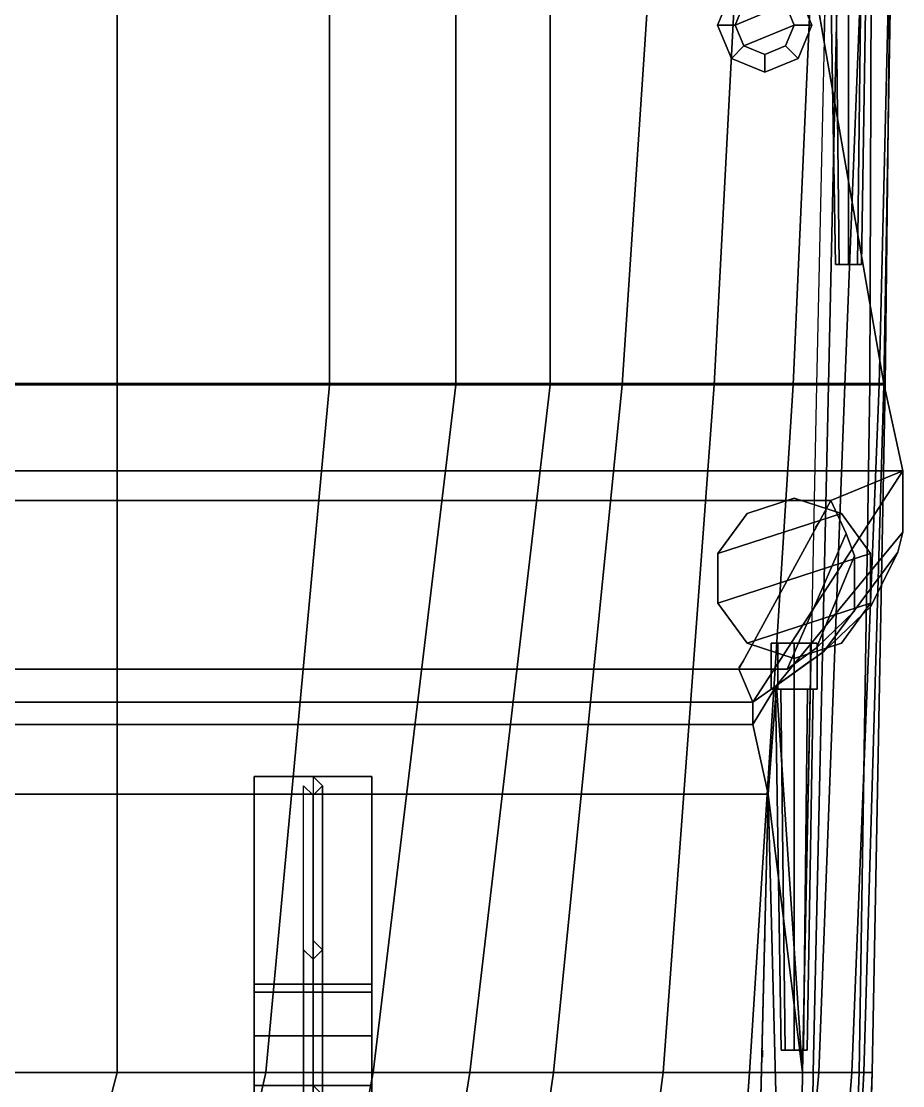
# Model space of a CAD drawing. Header units: millimetres. Extents: x -15 to 15, y -108 to 101.
# Drawn here: x 5.78 to 13.25, y -15.38 to -6.36 of the extents above; entities that cross this region are included whole.
import ezdxf

# ---------------------------------------------------------------- set-up
doc = ezdxf.new("R2010")
doc.units = ezdxf.units.MM
for name, color, linetype in [('citadelle', 3, 'Continuous'), ('gun', 1, 'Continuous'), ('railings_mirrored', 6, 'Continuous'), ('turret', 2, 'Continuous')]:
    doc.layers.add(name, color=color, linetype=linetype)

msp = doc.modelspace()

# ---------------------------------------------------------------- linework, layer by layer
for points in [[(6.59, -9.44, -9.5), (0, -9.44, -9.55), (0, -3.58, -9.55), (6.59, -3.58, -9.51)], [(8.39, -9.44, -9.37), (6.59, -9.44, -9.5), (6.59, -3.58, -9.51), (8.39, -3.58, -9.42)], [(9.46, -9.44, -9.21), (8.39, -9.44, -9.37), (8.39, -3.58, -9.42), (9.46, -3.58, -9.3)], [(10.26, -9.44, -9), (9.46, -9.44, -9.21), (9.46, -3.58, -9.3), (10.26, -3.58, -9.13)], [(10.87, -9.44, -8.76), (10.26, -9.44, -9), (10.26, -3.58, -9.13), (11.26, -3.58, -8.76)], [(11.65, -9.44, -8.31), (10.87, -9.44, -8.76), (11.26, -3.58, -8.76), (11.96, -3.58, -8.31)], [(12.32, -9.44, -7.71), (11.65, -9.44, -8.31), (11.96, -3.58, -8.31), (12.58, -3.58, -7.71)], [(12.76, -9.44, -7.07), (12.32, -9.44, -7.71), (12.58, -3.58, -7.71), (12.99, -3.58, -7)], [(12.52, -9.44, 1.9), (12.62, -9.44, 1.77), (12.75, -3.58, 1.77), (12.65, -3.58, 1.9)], [(12.62, -9.44, 1.77), (13.1, -9.44, -3.04), (13.17, -3.58, -3.04), (12.75, -3.58, 1.77)], [(13.05, -9.44, -6.29), (12.76, -9.44, -7.07), (12.99, -3.58, -7), (13.19, -3.58, -6.29)], [(13.1, -9.44, -3.04), (12.97, -9.44, -3.26), (12.99, -3.58, -3.26), (13.17, -3.58, -3.04)], [(12.97, -9.44, -3.26), (13.09, -9.44, -4.75), (13.19, -3.58, -4.75), (12.99, -3.58, -3.26)], [(13.09, -9.44, -4.75), (13.05, -9.44, -6.29), (13.19, -3.58, -6.29), (13.19, -3.58, -4.75)], [(12.6098, -5.3901, 1.9), (12.6098, -5.3901, 1.9), (12.41, -5.53, 1.9), (12.5845, -6.531, 1.9)], [(6.59, -15.27, -9.44), (0, -15.27, -9.55), (0, -9.44, -9.55), (6.59, -9.44, -9.5)], [(7.85, -15.27, -9.34), (6.59, -15.27, -9.44), (6.59, -9.44, -9.5), (8.39, -9.44, -9.37)], [(8.76, -15.27, -9.21), (7.85, -15.27, -9.34), (8.39, -9.44, -9.37), (9.46, -9.44, -9.21)], [(9.58, -15.27, -9), (8.76, -15.27, -9.21), (9.46, -9.44, -9.21), (10.26, -9.44, -9)], [(10.29, -15.27, -8.76), (9.58, -15.27, -9), (10.26, -9.44, -9), (10.87, -9.44, -8.76)], [(11.22, -15.27, -8.31), (10.29, -15.27, -8.76), (10.87, -9.44, -8.76), (11.65, -9.44, -8.31)], [(11.95, -15.27, -7.71), (11.22, -15.27, -8.31), (11.65, -9.44, -8.31), (12.32, -9.44, -7.71)], [(12.54, -15.27, -6.9), (11.95, -15.27, -7.71), (12.32, -9.44, -7.71), (12.76, -9.44, -7.07)], [(12.4, -15.27, 1.9), (12.49, -15.27, 1.77), (12.62, -9.44, 1.77), (12.52, -9.44, 1.9)], [(12.49, -15.27, 1.77), (12.99, -15.27, -3.04), (13.1, -9.44, -3.04), (12.62, -9.44, 1.77)], [(12.82, -15.27, -6.04), (12.54, -15.27, -6.9), (12.76, -9.44, -7.07), (13.05, -9.44, -6.29)], [(12.92, -15.27, -4.75), (12.82, -15.27, -6.04), (13.05, -9.44, -6.29), (13.09, -9.44, -4.75)], [(12.99, -15.27, -3.04), (12.88, -15.27, -3.26), (12.97, -9.44, -3.26), (13.1, -9.44, -3.04)], [(12.88, -15.27, -3.26), (12.92, -15.27, -4.75), (13.09, -9.44, -4.75), (12.97, -9.44, -3.26)], [(12.18, -11.99, 1.9), (12.4, -15.27, 1.9), (12.4, -15.27, 1.9), (12.4719, -11.7784, 1.9)], [(11.98, -12.13, 1.9), (11.98, -12.32, 1.9), (11.98, -12.32, 1.9), (12.18, -11.99, 1.9)], [(11.98, -12.32, 1.9), (12.11, -12.91, 1.9), (12.11, -12.91, 1.9), (12.18, -11.99, 1.9)], [(12.11, -12.91, 1.9), (12.4, -15.27, 1.9), (12.4, -15.27, 1.9), (12.18, -11.99, 1.9)], [(8.75, -12.76, 5.77), (8.75, -12.76, 5.52), (7.75, -12.76, 5.52), (7.75, -12.76, 5.77)], [(8.75, -12.76, 5.52), (8.75, -14.52, 5.21), (7.75, -14.52, 5.21), (7.75, -12.76, 5.52)], [(7.75, -12.76, 5.77), (7.75, -14.59, 5.77), (8.75, -14.59, 5.77), (8.75, -12.76, 5.77)], [(7.75, -12.76, 5.52), (7.75, -14.52, 5.21), (7.75, -14.59, 5.77), (7.75, -12.76, 5.77)], [(8.75, -14.59, 5.77), (8.75, -14.52, 5.21), (8.75, -12.76, 5.52), (8.75, -12.76, 5.77)], [(12.11, -12.91, 1.9), (11.83, -24.43, 1.9), (11.83, -24.43, 1.9), (12.32, -21.15, 1.9)], [(12.11, -12.91, 1.9), (12.32, -21.15, 1.9), (12.32, -21.15, 1.9), (12.4, -15.27, 1.9)], [(8.75, -14.52, 5.21), (8.75, -14.96, 4.81), (7.75, -14.96, 4.81), (7.75, -14.52, 5.21)], [(7.75, -14.52, 5.21), (7.75, -14.96, 4.81), (7.75, -15.38, 5.16), (7.75, -14.59, 5.77)], [(8.75, -15.38, 5.16), (8.75, -14.96, 4.81), (8.75, -14.52, 5.21), (8.75, -14.59, 5.77)], [(7.75, -14.59, 5.77), (7.75, -15.38, 5.16), (8.75, -15.38, 5.16), (8.75, -14.59, 5.77)], [(8.75, -14.96, 4.81), (8.75, -16.18, 4.81), (7.75, -16.18, 4.81), (7.75, -14.96, 4.81)], [(7.75, -14.96, 4.81), (7.75, -16.18, 4.81), (7.75, -15.96, 5.16), (7.75, -15.38, 5.16)], [(8.75, -15.96, 5.16), (8.75, -16.18, 4.81), (8.75, -14.96, 4.81), (8.75, -15.38, 5.16)], [(5.04, -21.15, -9.44), (0, -21.15, -9.55), (0, -15.27, -9.55), (6.59, -15.27, -9.44)], [(6.52, -21.15, -9.34), (5.04, -21.15, -9.44), (6.59, -15.27, -9.44), (7.85, -15.27, -9.34)], [(7.64, -21.15, -9.21), (6.52, -21.15, -9.34), (7.85, -15.27, -9.34), (8.76, -15.27, -9.21)], [(8.63, -21.15, -9), (7.64, -21.15, -9.21), (8.76, -15.27, -9.21), (9.58, -15.27, -9)], [(9.43, -21.15, -8.76), (8.63, -21.15, -9), (9.58, -15.27, -9), (10.29, -15.27, -8.76)], [(10.44, -21.15, -8.31), (9.43, -21.15, -8.76), (10.29, -15.27, -8.76), (11.22, -15.27, -8.31)], [(11.53, -21.15, -7.56), (10.44, -21.15, -8.31), (11.22, -15.27, -8.31), (11.95, -15.27, -7.71)], [(12, -21.15, -6.9), (11.53, -21.15, -7.56), (11.95, -15.27, -7.71), (12.54, -15.27, -6.9)], [(12.36, -21.15, -6.04), (12, -21.15, -6.9), (12.54, -15.27, -6.9), (12.82, -15.27, -6.04)], [(12.32, -21.15, 1.9), (12.42, -21.15, 1.77), (12.49, -15.27, 1.77), (12.4, -15.27, 1.9)], [(12.61, -21.15, -4.63), (12.36, -21.15, -6.04), (12.82, -15.27, -6.04), (12.92, -15.27, -4.75)], [(12.42, -21.15, 1.77), (12.78, -21.15, -2.05), (12.99, -15.27, -3.04), (12.49, -15.27, 1.77)], [(12.65, -21.15, -3.26), (12.61, -21.15, -4.63), (12.92, -15.27, -4.75), (12.88, -15.27, -3.26)], [(12.82, -21.15, -3.04), (12.65, -21.15, -3.26), (12.88, -15.27, -3.26), (12.99, -15.27, -3.04)], [(12.78, -21.15, -2.05), (12.82, -21.15, -3.04), (12.99, -15.27, -3.04)], [(7.75, -15.38, 5.16), (7.75, -15.96, 5.16), (8.75, -15.96, 5.16), (8.75, -15.38, 5.16)]]:
    msp.add_3dface(points)
at = {"layer": 'citadelle'}
for points in [[(12.41, -5.53, 4.59), (-12.41, -5.53, 4.59), (-13.09, -9.43, 4.59), (13.09, -9.43, 4.59)], [(12.41, -5.53, 1.9), (12.41, -5.53, 4.59), (13.09, -9.43, 4.59), (13.09, -9.43, 1.9)], [(11.7972, -6.1072, 4.59), (11.68, -6.39, 4.59), (11.68, -6.39, 4.89), (11.7972, -6.1072, 4.89)], [(11.7972, -6.1072, 4.89), (11.68, -6.39, 4.89), (11.83, -6.39, 5.05), (11.9032, -6.2132, 5.05)], [(12.48, -6.39, 4.89), (12.3628, -6.1072, 4.89), (12.2568, -6.2132, 5.05), (12.33, -6.39, 5.05)], [(12.48, -6.39, 4.59), (12.3628, -6.1072, 4.59), (12.3628, -6.1072, 4.89), (12.48, -6.39, 4.89)], [(11.83, -6.39, 5.05), (12.2568, -6.2132, 5.05), (12.08, -6.14, 5.05), (11.9032, -6.2132, 5.05)], [(11.9032, -6.5668, 5.05), (12.33, -6.39, 5.05), (12.2568, -6.2132, 5.05), (11.83, -6.39, 5.05)], [(11.68, -6.39, 4.59), (11.7972, -6.6728, 4.59), (11.7972, -6.6728, 4.89), (11.68, -6.39, 4.89)], [(11.68, -6.39, 4.89), (11.7972, -6.6728, 4.89), (11.9032, -6.5668, 5.05), (11.83, -6.39, 5.05)], [(12.08, -6.64, 5.05), (12.2568, -6.5668, 5.05), (12.33, -6.39, 5.05), (11.9032, -6.5668, 5.05)], [(12.3628, -6.6728, 4.89), (12.48, -6.39, 4.89), (12.33, -6.39, 5.05), (12.2568, -6.5668, 5.05)], [(12.3628, -6.6728, 4.59), (12.48, -6.39, 4.59), (12.48, -6.39, 4.89), (12.3628, -6.6728, 4.89)], [(11.7972, -6.6728, 4.89), (12.08, -6.79, 4.89), (12.08, -6.64, 5.05), (11.9032, -6.5668, 5.05)], [(12.08, -6.79, 4.89), (12.3628, -6.6728, 4.89), (12.2568, -6.5668, 5.05), (12.08, -6.64, 5.05)], [(11.7972, -6.6728, 4.59), (12.08, -6.79, 4.59), (12.08, -6.79, 4.89), (11.7972, -6.6728, 4.89)], [(12.08, -6.79, 4.59), (12.3628, -6.6728, 4.59), (12.3628, -6.6728, 4.89), (12.08, -6.79, 4.89)], [(13.09, -9.43, 4.59), (-13.09, -9.43, 4.59), (-13.25, -10.17, 4.59), (13.25, -10.17, 4.59)], [(13.09, -9.43, 1.9), (13.09, -9.43, 4.59), (13.25, -10.17, 4.59), (13.25, -10.17, 1.9)], [(13.25, -10.17, 4.59), (-13.25, -10.17, 4.59), (-12.64, -10.42, 4.59), (12.64, -10.42, 4.59)], [(13.25, -10.17, 3.04), (12.64, -10.42, 3.04), (11.86, -11.85, 3.04), (11.98, -12.13, 3.04)], [(13.25, -10.69, 3.04), (13.25, -10.17, 3.04), (11.98, -12.13, 3.04), (12.18, -11.99, 3.04)], [(13.25, -10.17, 3.04), (13.25, -10.17, 4.59), (12.64, -10.42, 4.59), (12.64, -10.42, 3.04)], [(13.25, -10.17, 1.9), (13.25, -10.17, 3.04), (13.25, -10.69, 3.04), (13.25, -10.69, 1.9)], [(12.64, -10.42, 4.59), (-12.64, -10.42, 4.59), (-11.86, -11.85, 4.59), (11.86, -11.85, 4.59)], [(12.64, -10.42, 3.04), (12.64, -10.42, 3.95), (11.86, -11.85, 3.95), (11.86, -11.85, 3.04)], [(11.86, -11.85, 3.95), (12.64, -10.42, 3.95), (12.77, -10.7, 3.95), (12.27, -11.85, 3.95)], [(12.27, -11.85, 4.59), (12.77, -10.7, 4.59), (12.64, -10.42, 4.59), (11.86, -11.85, 4.59)], [(12.64, -10.42, 3.95), (12.64, -10.42, 4.59), (12.77, -10.7, 4.59), (12.77, -10.7, 3.95)], [(13.21, -10.86, 3.04), (13.25, -10.69, 3.04), (12.18, -11.99, 3.04), (12.58, -11.7, 3.04)], [(12.27, -11.85, 3.95), (12.77, -10.7, 3.95), (12.84, -10.89, 3.95), (12.52, -11.67, 3.95)], [(12.52, -11.67, 4.59), (12.84, -10.89, 4.59), (12.77, -10.7, 4.59), (12.27, -11.85, 4.59)], [(12.77, -10.7, 3.95), (12.77, -10.7, 4.59), (12.84, -10.89, 4.59), (12.84, -10.89, 3.95)], [(13.25, -10.69, 1.9), (13.25, -10.69, 3.04), (13.21, -10.86, 3.04), (13.21, -10.86, 1.9)], [(12.52, -11.67, 3.95), (12.84, -10.89, 3.95), (12.84, -11.36, 3.95)], [(12.84, -11.36, 4.59), (12.84, -11.36, 4.59), (12.84, -10.89, 4.59), (12.52, -11.67, 4.59)], [(12.98, -11.32, 3.04), (13.21, -10.86, 3.04), (12.58, -11.7, 3.04), (12.98, -11.32, 3.04)], [(12.84, -10.89, 3.95), (12.84, -10.89, 4.59), (12.84, -11.36, 4.59), (12.84, -11.36, 3.95)], [(13.21, -10.86, 1.9), (13.21, -10.86, 3.04), (12.98, -11.32, 3.04), (12.98, -11.32, 1.9)], [(12.84, -11.36, 3.95), (12.84, -11.36, 4.59), (12.52, -11.67, 4.59), (12.52, -11.67, 3.95)], [(12.98, -11.32, 1.9), (12.98, -11.32, 3.04), (12.58, -11.7, 3.04), (12.58, -11.7, 1.9)], [(12.58, -11.7, 1.9), (12.58, -11.7, 3.04), (12.18, -11.99, 3.04), (12.18, -11.99, 1.9)], [(12.52, -11.67, 3.95), (12.52, -11.67, 4.59), (12.27, -11.85, 4.59), (12.27, -11.85, 3.95)], [(11.86, -11.85, 4.59), (-11.86, -11.85, 4.59), (-11.98, -12.13, 4.59), (11.98, -12.13, 4.59)], [(12.27, -11.85, 3.95), (12.27, -11.85, 4.59), (11.86, -11.85, 4.59), (11.86, -11.85, 3.95)], [(11.86, -11.85, 3.04), (11.86, -11.85, 4.59), (11.98, -12.13, 4.59), (11.98, -12.13, 3.04)], [(12.18, -11.99, 1.9), (12.18, -11.99, 3.04), (11.98, -12.13, 3.04), (11.98, -12.13, 1.9)], [(11.98, -12.13, 4.59), (-11.98, -12.13, 4.59), (-11.98, -12.32, 4.59), (11.98, -12.32, 4.59)], [(11.98, -12.13, 1.9), (11.98, -12.13, 4.59), (11.98, -12.32, 4.59), (11.98, -12.32, 1.9)], [(11.98, -12.32, 4.59), (-11.98, -12.32, 4.59), (-12.11, -12.91, 4.59), (12.11, -12.91, 4.59)], [(11.98, -12.32, 1.9), (11.98, -12.32, 4.59), (12.11, -12.91, 4.59), (12.11, -12.91, 1.9)], [(12.11, -12.91, 4.59), (-12.11, -12.91, 4.59), (-11.83, -24.43, 4.59), (11.83, -24.43, 4.59)], [(12.11, -12.91, 1.9), (12.11, -12.91, 4.59), (11.8317, -24.36, 4.59), (11.8317, -24.36, 1.9)]]:
    msp.add_3dface(points, dxfattribs=at)
at = {"layer": 'gun'}
for points in [[(12.68, -8.42, 3.56), (12.7122, -8.42, 3.6378), (12.6769, -5.36, 3.6731), (12.63, -5.36, 3.56)], [(12.7122, -8.42, 3.4822), (12.68, -8.42, 3.56), (12.63, -5.36, 3.56), (12.6769, -5.36, 3.4469)], [(12.7122, -8.42, 3.6378), (12.79, -8.42, 3.67), (12.79, -5.36, 3.72), (12.6769, -5.36, 3.6731)], [(12.79, -8.42, 3.45), (12.7122, -8.42, 3.4822), (12.6769, -5.36, 3.4469), (12.79, -5.36, 3.4)], [(12.79, -8.42, 3.67), (12.8678, -8.42, 3.6378), (12.9031, -5.36, 3.6731), (12.79, -5.36, 3.72)], [(12.8678, -8.42, 3.4822), (12.79, -8.42, 3.45), (12.79, -5.36, 3.4), (12.9031, -5.36, 3.4469)], [(12.8678, -8.42, 3.6378), (12.9, -8.42, 3.56), (12.95, -5.36, 3.56), (12.9031, -5.36, 3.6731)], [(12.9, -8.42, 3.56), (12.8678, -8.42, 3.4822), (12.9031, -5.36, 3.4469), (12.95, -5.36, 3.56)], [(12.68, -8.42, 3.56), (12.8678, -8.42, 3.4822), (12.9, -8.42, 3.56), (12.7122, -8.42, 3.6378)], [(12.7122, -8.42, 3.4822), (12.79, -8.42, 3.45), (12.8678, -8.42, 3.4822), (12.68, -8.42, 3.56)], [(12.7122, -8.42, 3.6378), (12.9, -8.42, 3.56), (12.8678, -8.42, 3.6378), (12.79, -8.42, 3.67)], [(12.1921, -12.02, 3.4221), (12.135, -12.02, 3.56), (12.135, -11.63, 3.56), (12.1921, -11.63, 3.4221)], [(12.135, -12.02, 3.56), (12.1921, -12.02, 3.6979), (12.1921, -11.63, 3.6979), (12.135, -11.63, 3.56)], [(12.33, -12.02, 3.365), (12.1921, -12.02, 3.4221), (12.1921, -11.63, 3.4221), (12.33, -11.63, 3.365)], [(12.1921, -12.02, 3.6979), (12.33, -12.02, 3.755), (12.33, -11.63, 3.755), (12.1921, -11.63, 3.6979)], [(12.4679, -12.02, 3.4221), (12.33, -12.02, 3.365), (12.33, -11.63, 3.365), (12.4679, -11.63, 3.4221)], [(12.33, -12.02, 3.755), (12.4679, -12.02, 3.6979), (12.4679, -11.63, 3.6979), (12.33, -11.63, 3.755)], [(12.525, -12.02, 3.56), (12.4679, -12.02, 3.4221), (12.4679, -11.63, 3.4221), (12.525, -11.63, 3.56)], [(12.4679, -12.02, 3.6979), (12.525, -12.02, 3.56), (12.525, -11.63, 3.56), (12.4679, -11.63, 3.6979)], [(12.17, -12.02, 3.56), (12.2169, -12.02, 3.6731), (12.1921, -12.02, 3.6979), (12.135, -12.02, 3.56)], [(12.2169, -12.02, 3.4469), (12.17, -12.02, 3.56), (12.135, -12.02, 3.56), (12.1921, -12.02, 3.4221)], [(12.2522, -15.08, 3.4822), (12.22, -15.08, 3.56), (12.17, -12.02, 3.56), (12.2169, -12.02, 3.4469)], [(12.22, -15.08, 3.56), (12.2522, -15.08, 3.6378), (12.2169, -12.02, 3.6731), (12.17, -12.02, 3.56)], [(12.2169, -12.02, 3.6731), (12.33, -12.02, 3.72), (12.33, -12.02, 3.755), (12.1921, -12.02, 3.6979)], [(12.33, -12.02, 3.4), (12.2169, -12.02, 3.4469), (12.1921, -12.02, 3.4221), (12.33, -12.02, 3.365)], [(12.33, -15.08, 3.45), (12.2522, -15.08, 3.4822), (12.2169, -12.02, 3.4469), (12.33, -12.02, 3.4)], [(12.2522, -15.08, 3.6378), (12.33, -15.08, 3.67), (12.33, -12.02, 3.72), (12.2169, -12.02, 3.6731)], [(12.4078, -15.08, 3.4822), (12.33, -15.08, 3.45), (12.33, -12.02, 3.4), (12.4431, -12.02, 3.4469)], [(12.33, -15.08, 3.67), (12.4078, -15.08, 3.6378), (12.4431, -12.02, 3.6731), (12.33, -12.02, 3.72)], [(12.4431, -12.02, 3.4469), (12.33, -12.02, 3.4), (12.33, -12.02, 3.365), (12.4679, -12.02, 3.4221)], [(12.33, -12.02, 3.72), (12.4431, -12.02, 3.6731), (12.4679, -12.02, 3.6979), (12.33, -12.02, 3.755)], [(12.44, -15.08, 3.56), (12.4078, -15.08, 3.4822), (12.4431, -12.02, 3.4469), (12.49, -12.02, 3.56)], [(12.4078, -15.08, 3.6378), (12.44, -15.08, 3.56), (12.49, -12.02, 3.56), (12.4431, -12.02, 3.6731)], [(12.49, -12.02, 3.56), (12.4431, -12.02, 3.4469), (12.4679, -12.02, 3.4221), (12.525, -12.02, 3.56)], [(12.4431, -12.02, 3.6731), (12.49, -12.02, 3.56), (12.525, -12.02, 3.56), (12.4679, -12.02, 3.6979)], [(12.2522, -15.08, 3.4822), (12.33, -15.08, 3.45), (12.4078, -15.08, 3.4822), (12.22, -15.08, 3.56)], [(12.22, -15.08, 3.56), (12.4078, -15.08, 3.4822), (12.44, -15.08, 3.56), (12.2522, -15.08, 3.6378)], [(12.2522, -15.08, 3.6378), (12.44, -15.08, 3.56), (12.4078, -15.08, 3.6378), (12.33, -15.08, 3.67)]]:
    msp.add_3dface(points, dxfattribs=at)
at = {"layer": 'railings_mirrored'}
for points in [[(13.09, -9.43, 5.38), (12.41, -5.53, 5.38), (12.41, -5.53, 5.31), (13.09, -9.43, 5.31)], [(13.09, -9.43, 5.31), (12.41, -5.53, 5.31), (12.41, -5.53, 5.38), (13.09, -9.43, 5.38)], [(13.09, -9.43, 5.73), (12.41, -5.53, 5.73), (12.41, -5.53, 5.8), (13.09, -9.43, 5.8)], [(13.09, -9.43, 5.8), (12.41, -5.53, 5.8), (12.41, -5.53, 5.73), (13.09, -9.43, 5.73)], [(12.68, -7.09, 4.59), (12.68, -7.09, 5.73), (12.67, -7.03, 5.73), (12.67, -7.03, 4.59)], [(12.67, -7.03, 4.59), (12.67, -7.03, 5.73), (12.68, -7.09, 5.73), (12.68, -7.09, 4.59)], [(12.89, -8.28, 4.59), (12.89, -8.28, 5.73), (12.88, -8.22, 5.73), (12.88, -8.22, 4.59)], [(12.88, -8.22, 4.59), (12.88, -8.22, 5.73), (12.89, -8.28, 5.73), (12.89, -8.28, 4.59)], [(13.09, -9.41, 4.59), (13.09, -9.41, 5.73), (13.1, -9.47, 5.73), (13.1, -9.47, 4.59)], [(13.1, -9.47, 4.59), (13.1, -9.47, 5.73), (13.09, -9.41, 5.73), (13.09, -9.41, 4.59)], [(13.25, -10.17, 5.31), (13.09, -9.43, 5.31), (13.09, -9.43, 5.38), (13.25, -10.17, 5.38)], [(13.25, -10.17, 5.38), (13.09, -9.43, 5.38), (13.09, -9.43, 5.31), (13.25, -10.17, 5.31)], [(13.25, -10.17, 5.8), (13.09, -9.43, 5.8), (13.09, -9.43, 5.73), (13.25, -10.17, 5.73)], [(13.25, -10.17, 5.73), (13.09, -9.43, 5.73), (13.09, -9.43, 5.8), (13.25, -10.17, 5.8)], [(12.64, -10.42, 5.38), (13.25, -10.17, 5.38), (13.25, -10.17, 5.31), (12.64, -10.42, 5.31)], [(12.64, -10.42, 5.31), (13.25, -10.17, 5.31), (13.25, -10.17, 5.38), (12.64, -10.42, 5.38)], [(12.64, -10.42, 5.73), (13.25, -10.17, 5.73), (13.25, -10.17, 5.8), (12.64, -10.42, 5.8)], [(12.64, -10.42, 5.8), (13.25, -10.17, 5.8), (13.25, -10.17, 5.73), (12.64, -10.42, 5.73)], [(11.86, -11.85, 5.31), (12.64, -10.42, 5.31), (12.64, -10.42, 5.38), (11.86, -11.85, 5.38)], [(11.86, -11.85, 5.38), (12.64, -10.42, 5.38), (12.64, -10.42, 5.31), (11.86, -11.85, 5.31)], [(11.86, -11.85, 5.8), (12.64, -10.42, 5.8), (12.64, -10.42, 5.73), (11.86, -11.85, 5.73)], [(11.86, -11.85, 5.73), (12.64, -10.42, 5.73), (12.64, -10.42, 5.8), (11.86, -11.85, 5.8)], [(12.55, -10.59, 4.59), (12.55, -10.59, 5.73), (12.51, -10.65, 5.73), (12.51, -10.65, 4.59)], [(12.51, -10.65, 4.59), (12.51, -10.65, 5.73), (12.55, -10.59, 5.73), (12.55, -10.59, 4.59)], [(11.9, -11.78, 4.59), (11.9, -11.78, 5.73), (11.86, -11.84, 5.73), (11.86, -11.84, 4.59)], [(11.86, -11.84, 4.59), (11.86, -11.84, 5.73), (11.9, -11.78, 5.73), (11.9, -11.78, 4.59)], [(11.98, -12.13, 5.38), (11.86, -11.85, 5.38), (11.86, -11.85, 5.31), (11.98, -12.13, 5.31)], [(11.98, -12.13, 5.31), (11.86, -11.85, 5.31), (11.86, -11.85, 5.38), (11.98, -12.13, 5.38)], [(11.98, -12.13, 5.73), (11.86, -11.85, 5.73), (11.86, -11.85, 5.8), (11.98, -12.13, 5.8)], [(11.98, -12.13, 5.8), (11.86, -11.85, 5.8), (11.86, -11.85, 5.73), (11.98, -12.13, 5.73)], [(11.98, -12.32, 5.31), (11.98, -12.13, 5.31), (11.98, -12.13, 5.38), (11.98, -12.32, 5.38)], [(11.98, -12.32, 5.38), (11.98, -12.13, 5.38), (11.98, -12.13, 5.31), (11.98, -12.32, 5.31)], [(11.98, -12.32, 5.8), (11.98, -12.13, 5.8), (11.98, -12.13, 5.73), (11.98, -12.32, 5.73)], [(11.98, -12.32, 5.73), (11.98, -12.13, 5.73), (11.98, -12.13, 5.8), (11.98, -12.32, 5.8)], [(12.11, -12.91, 5.38), (11.98, -12.32, 5.38), (11.98, -12.32, 5.31), (12.11, -12.91, 5.31)], [(12.11, -12.91, 5.31), (11.98, -12.32, 5.31), (11.98, -12.32, 5.38), (12.11, -12.91, 5.38)], [(12.11, -12.91, 5.73), (11.98, -12.32, 5.73), (11.98, -12.32, 5.8), (12.11, -12.91, 5.8)], [(12.11, -12.91, 5.8), (11.98, -12.32, 5.8), (11.98, -12.32, 5.73), (12.11, -12.91, 5.73)], [(11.83, -24.43, 5.31), (12.11, -12.91, 5.31), (12.11, -12.91, 5.38), (11.83, -24.43, 5.38)], [(11.83, -24.43, 5.38), (12.11, -12.91, 5.38), (12.11, -12.91, 5.31), (11.83, -24.43, 5.31)], [(11.83, -24.43, 5.8), (12.11, -12.91, 5.8), (12.11, -12.91, 5.73), (11.83, -24.43, 5.73)], [(11.83, -24.43, 5.73), (12.11, -12.91, 5.73), (12.11, -12.91, 5.8), (11.83, -24.43, 5.8)], [(12.11, -12.91, 4.59), (12.11, -12.91, 5.73), (12.11, -12.97, 5.73), (12.11, -12.97, 4.59)], [(12.11, -12.97, 4.59), (12.11, -12.97, 5.73), (12.11, -12.91, 5.73), (12.11, -12.91, 4.59)], [(12.08, -14.1, 4.59), (12.08, -14.1, 5.73), (12.08, -14.16, 5.73), (12.08, -14.16, 4.59)], [(12.08, -14.16, 4.59), (12.08, -14.16, 5.73), (12.08, -14.1, 5.73), (12.08, -14.1, 4.59)], [(12.06, -15.08, 4.59), (12.06, -15.08, 5.73), (12.06, -15.14, 5.73), (12.06, -15.14, 4.59)], [(12.06, -15.14, 4.59), (12.06, -15.14, 5.73), (12.06, -15.08, 5.73), (12.06, -15.08, 4.59)]]:
    msp.add_3dface(points, dxfattribs=at)
at = {"layer": 'turret'}
for points in [[(12.7297, -10.5299, 3.04), (11.6833, -10.8699, 3.04), (11.9303, -10.5299, 3.04), (12.33, -10.4, 3.04)], [(12.33, -10.4, 3.95), (11.9303, -10.5299, 3.95), (11.6833, -10.8699, 3.95), (12.7297, -10.5299, 3.95)], [(11.9303, -10.5299, 3.95), (12.33, -10.4, 3.95), (12.33, -10.4, 3.04), (11.9303, -10.5299, 3.04)], [(12.33, -10.4, 3.95), (12.7297, -10.5299, 3.95), (12.7297, -10.5299, 3.04), (12.33, -10.4, 3.04)], [(12.9767, -10.8699, 3.04), (11.6833, -11.2901, 3.04), (11.6833, -10.8699, 3.04), (12.7297, -10.5299, 3.04)], [(12.7297, -10.5299, 3.95), (11.6833, -10.8699, 3.95), (11.6833, -11.2901, 3.95), (12.9767, -10.8699, 3.95)], [(11.6833, -10.8699, 3.95), (11.9303, -10.5299, 3.95), (11.9303, -10.5299, 3.04), (11.6833, -10.8699, 3.04)], [(12.7297, -10.5299, 3.95), (12.9767, -10.8699, 3.95), (12.9767, -10.8699, 3.04), (12.7297, -10.5299, 3.04)], [(12.9767, -11.2901, 3.04), (11.9303, -11.6301, 3.04), (11.6833, -11.2901, 3.04), (12.9767, -10.8699, 3.04)], [(12.9767, -10.8699, 3.95), (11.6833, -11.2901, 3.95), (11.9303, -11.6301, 3.95), (12.9767, -11.2901, 3.95)], [(11.6833, -11.2901, 3.95), (11.6833, -10.8699, 3.95), (11.6833, -10.8699, 3.04), (11.6833, -11.2901, 3.04)], [(12.9767, -10.8699, 3.95), (12.9767, -11.2901, 3.95), (12.9767, -11.2901, 3.04), (12.9767, -10.8699, 3.04)], [(11.9303, -11.6301, 3.95), (11.6833, -11.2901, 3.95), (11.6833, -11.2901, 3.04), (11.9303, -11.6301, 3.04)], [(12.7297, -11.6301, 3.04), (12.33, -11.76, 3.04), (11.9303, -11.6301, 3.04), (12.9767, -11.2901, 3.04)], [(12.9767, -11.2901, 3.95), (11.9303, -11.6301, 3.95), (12.33, -11.76, 3.95), (12.7297, -11.6301, 3.95)], [(12.9767, -11.2901, 3.95), (12.7297, -11.6301, 3.95), (12.7297, -11.6301, 3.04), (12.9767, -11.2901, 3.04)], [(12.33, -11.76, 3.95), (11.9303, -11.6301, 3.95), (11.9303, -11.6301, 3.04), (12.33, -11.76, 3.04)], [(12.7297, -11.6301, 3.95), (12.33, -11.76, 3.95), (12.33, -11.76, 3.04), (12.7297, -11.6301, 3.04)]]:
    msp.add_3dface(points, dxfattribs=at)

# ---------------------------------------------------------------- meshes
mesh = msp.add_polymesh((2, 4), dxfattribs=dict(n_close=True))
for k, corner in enumerate([(8.17, -12.84, 5.77), (8.25, -12.92, 5.77), (8.33, -12.84, 5.77), (8.25, -12.76, 5.77), (8.17, -14.23, 7.52), (8.25, -14.31, 7.52), (8.33, -14.23, 7.52), (8.25, -14.15, 7.52)]):
    mesh.set_mesh_vertex(divmod(k, 4), corner)
mesh = msp.add_polymesh((2, 4), dxfattribs=dict(n_close=True))
for k, corner in enumerate([(8.17, -15.46, 5.16), (8.25, -15.54, 5.16), (8.33, -15.46, 5.16), (8.25, -15.38, 5.16), (8.17, -14.23, 7.52), (8.25, -14.31, 7.52), (8.33, -14.23, 7.52), (8.25, -14.15, 7.52)]):
    mesh.set_mesh_vertex(divmod(k, 4), corner)
mesh = msp.add_polymesh((2, 4), dxfattribs=dict(n_close=True))
for k, corner in enumerate([(8.17, -14.23, 7.52), (8.25, -14.31, 7.52), (8.33, -14.23, 7.52), (8.25, -14.15, 7.52), (8.17, -23.43, 13.42), (8.25, -23.51, 13.36), (8.33, -23.43, 13.42), (8.25, -23.35, 13.47)]):
    mesh.set_mesh_vertex(divmod(k, 4), corner)

doc.saveas('drawing.dxf')
